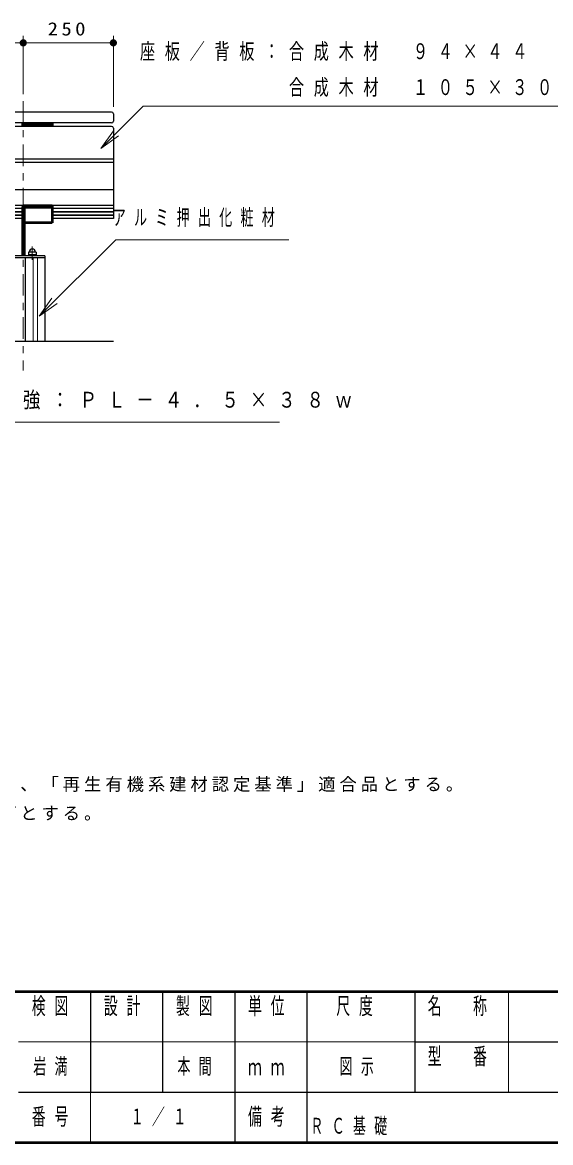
# Model space of a CAD drawing. Units: millimetres on the paper, scale 1:20. Extents: x -365 to 5, y 0 to 257.
# Drawn here: x -236.9 to -163.7, y 0 to 155.6 of the extents above; entities that cross this region are included whole.
import ezdxf

# ---------------------------------------------------------------- set-up
doc = ezdxf.new("R2010")
doc.units = ezdxf.units.MM
doc.linetypes.add('USER2', pattern=[6, 3, -1, 1, -1])
doc.layers.add('1_20', color=7, linetype='Continuous', lineweight=25)
doc.layers.add('NAKAMURA図枠', color=7, linetype='Continuous', lineweight=13)
doc.layers.add('99', color=7, linetype='Continuous')
doc.layers.add('CLASS1', color=7, linetype='Continuous')
doc.styles.add('ＭＳ ゴシック', font='')
doc.styles.get('ＭＳ ゴシック').set_extended_font_data('MS Gothic')

# ---------------------------------------------------------------- blocks, each defined once
blk = doc.blocks.new('filled_dot')
at = {"color": 0, "linetype": 'Continuous', "lineweight": -2, "const_width": 1.25}
blk.add_lwpolyline([(-0.625, 0, 1), (0.625, 0, 1)], format="xyb", close=True, dxfattribs=at)

msp = doc.modelspace()

# ---------------------------------------------------------------- linework, layer by layer
at = {"layer": '1_20', "lineweight": 13}
for p, q in [((-301.836, 152.771), (-236.836, 152.771)), ((-236.836, 145.654), (-236.836, 153.771)), ((-236.836, 152.771), (-224.336, 152.771)), ((-224.336, 143.903), (-224.336, 153.771)), ((-226.074, 138.091), (-224.306, 140.566)), ((-226.074, 138.091), (-223.952, 140.212)), ((-223.599, 139.858), (-226.074, 138.091)), ((-235.451, 122.903), (-235.451, 111.353)), ((-234.836, 122.903), (-234.836, 111.353)), ((-234.617, 114.814), (-232.849, 117.289)), ((-234.617, 114.814), (-232.495, 116.935)), ((-232.142, 116.582), (-234.617, 114.814))]:
    msp.add_line(p, q, dxfattribs=at)
at = {"layer": '1_20', "linetype": 'USER2', "lineweight": 13}
for p, q in [((-236.836, 144.654), (-236.836, 107.278)), ((-235.586, 124.479), (-235.586, 122.64))]:
    msp.add_line(p, q, dxfattribs=at)
at = {"layer": '1_20'}
for p, q in [((-224.586, 143.153), (-269.336, 143.153)), ((-224.586, 141.653), (-269.336, 141.653)), ((-224.336, 142.903), (-224.336, 141.903)), ((-224.586, 141.174), (-269.336, 141.174)), ((-224.336, 140.924), (-224.336, 128.392)), ((-224.336, 136.634), (-269.336, 136.634)), ((-224.336, 136.151), (-269.336, 136.151)), ((-224.336, 132.353), (-269.336, 132.353)), ((-224.336, 130.161), (-269.336, 130.161)), ((-236.949, 129.752), (-268.386, 129.752)), ((-236.949, 129.299), (-268.386, 129.299)), ((-236.949, 129.255), (-268.386, 129.255)), ((-224.336, 129.752), (-232.836, 129.752)), ((-224.336, 129.299), (-232.836, 129.299)), ((-224.336, 129.255), (-232.836, 129.255)), ((-236.949, 128.845), (-268.386, 128.845)), ((-236.949, 128.802), (-268.386, 128.802)), ((-236.949, 128.392), (-268.386, 128.392)), ((-224.336, 128.845), (-232.836, 128.845)), ((-224.336, 128.802), (-232.836, 128.802)), ((-224.336, 128.392), (-232.836, 128.392)), ((-233.836, 123.203), (-239.836, 123.203)), ((-236.111, 123.703), (-236.111, 123.203)), ((-235.061, 123.703), (-236.111, 123.703)), ((-235.061, 123.303), (-236.111, 123.303)), ((-235.061, 123.703), (-235.061, 123.203)), ((-233.836, 123.203), (-233.836, 111.353)), ((-233.836, 122.903), (-239.836, 122.903)), ((-236.586, 122.903), (-236.586, 111.353)), ((-298.836, 111.353), (-224.336, 111.353))]:
    msp.add_line(p, q, dxfattribs=at)
at = {"layer": '1_20', "color": 140, "lineweight": 50}
for p, q in [((-236.949, 141.653), (-236.949, 141.174)), ((-232.836, 141.653), (-232.836, 141.174)), ((-232.836, 141.428), (-236.949, 141.428)), ((-236.949, 129.893), (-236.949, 123.203)), ((-232.836, 130.118), (-236.724, 130.118)), ((-232.836, 129.894), (-236.724, 129.894)), ((-236.724, 129.894), (-236.724, 123.203)), ((-232.836, 130.118), (-232.836, 127.781)), ((-232.836, 127.781), (-236.724, 127.781))]:
    msp.add_line(p, q, dxfattribs=at)
at = {"layer": '1_20', "lineweight": 13}
for points in [[(-226.074, 138.091), (-220.186, 143.978), (-154.173, 143.978)], [(-268.851, 128.625), (-240.289, 100.063), (-201.275, 100.063)], [(-234.617, 114.814), (-224.01, 125.421), (-199.99, 125.421)]]:
    msp.add_lwpolyline(points, dxfattribs=at)
at = {"layer": '1_20'}
for centre, radius, start, end in [((-224.586, 142.903), 0.25, 360, 90), ((-224.586, 141.903), 0.25, 270, 0), ((-224.586, 140.924), 0.25, 360, 90), ((-235.586, 123.703), 0.425, 360, 180)]:
    msp.add_arc(centre, radius, start, end, dxfattribs=at)
at = {"layer": '1_20', "color": 140, "lineweight": 50}
msp.add_arc((-236.724, 129.893), 0.225, 90, 180, dxfattribs=at)
at = {"layer": 'NAKAMURA図枠', "lineweight": 50}
for p, q in [((-365, 21), (0, 21)), ((-365, 0), (0, 0))]:
    msp.add_line(p, q, dxfattribs=at)
at = {"layer": 'NAKAMURA図枠', "color": 211, "lineweight": 25}
for p, q in [((-227.5, 21), (-227.5, 7)), ((-217.5, 21), (-217.5, 7)), ((-207.5, 21), (-207.5, 0)), ((-197.5, 21), (-197.5, 7)), ((-182.5, 21), (-182.5, 7)), ((-182.5, 14), (-70, 14)), ((-237.5, 7), (0, 7))]:
    msp.add_line(p, q, dxfattribs=at)
at = {"layer": 'NAKAMURA図枠'}
for p, q in [((-169.5, 21), (-169.5, 7)), ((-237.5, 14), (-182.5, 14)), ((-227.5, 7), (-227.5, 0))]:
    msp.add_line(p, q, dxfattribs=at)
at = {"layer": 'NAKAMURA図枠', "lineweight": 25}
msp.add_line((-197.5, 7), (-197.5, 0), dxfattribs=at)

# ---------------------------------------------------------------- block references
at = {"layer": '1_20', "lineweight": 13, "xscale": 0.4, "yscale": 0.4, "rotation": 180}
for p in [(-236.836, 152.771), (-224.336, 152.771)]:
    msp.add_blockref('filled_dot', p, dxfattribs=at)

# ---------------------------------------------------------------- texts
at = {"layer": '1_20', "style": 'ＭＳ ゴシック'}
for s, insert, char_height, attachment_point in [('\\T1.33;\\W1.15;250', (-230.586, 153.771), 1.833, 8), ('\\T1.64;\\W0.7;座板／背板：合成木材\u3000９４×４４', (-220.638, 151.478), 2.199, 4), ('\\T1.64;\\W0.7;\u3000\u3000\u3000\u3000\u3000\u3000合成木材\u3000１０５×３０（上端部）', (-220.638, 146.478), 2.199, 4), ('\\T1.64;\\W0.6;アルミ押出化粧材', (-224.406, 128.421), 2.199, 4), ('\\T1.64;\\W0.8;補強：ＰＬ－４．５×３８ｗ', (-240.805, 103.063), 2.199, 4)]:
    msp.add_mtext(s, dxfattribs=dict(at, insert=insert, char_height=char_height, attachment_point=attachment_point))
at = {"layer": '99', "char_height": 2.199, "style": 'ＭＳ ゴシック'}
for s, insert, attachment_point in [('\\T1.64;\\W0.6;岩満', (-232.5, 10.5), 5), ('\\T1.64;\\W0.6;本間', (-212.5, 10.5), 5), ('\\T1.64;\\W0.6;図示', (-190, 10.5), 5), ('\\T1.64;\\W0.6;１／１', (-217.5, 3.5), 5), ('\\T1.64;\\W0.6;ＲＣ基礎', (-197, 1), 7)]:
    msp.add_mtext(s, dxfattribs=dict(at, insert=insert, attachment_point=attachment_point))
at = {"layer": 'CLASS1', "char_height": 1.76, "attachment_point": 7, "style": 'ＭＳ ゴシック'}
for s, insert in [('\\T1.23;合成木材は、木粉入り再生プラスチック（ポリプロピレン系，色：サンディーブラウン）とし、「再生有機系建材認定基準」適合品とする。', (-361.274, 48.651)), ('\\T1.23;座フレームは、電気亜鉛メッキ処理の上、ポリエステル樹脂粉体塗装（ダークグレー）仕上げとする。', (-361.274, 44.651))]:
    msp.add_mtext(s, dxfattribs=dict(at, insert=insert))
at = {"layer": 'NAKAMURA図枠', "color": 4, "char_height": 2.346, "style": 'ＭＳ ゴシック'}
for s, insert, attachment_point in [('\\T1.64;\\W0.6;検図', (-232.5, 20.167), 2), ('\\T1.64;\\W0.6;設計', (-222.5, 20.167), 2), ('\\T1.64;\\W0.6;製図', (-212.5, 20.167), 2), ('\\T1.64;\\W0.6;単位', (-202.5, 20.167), 2), ('\\T1.64;\\W0.6;尺度', (-190.25, 20.167), 2), ('\\T1.64;\\W0.6;名\u3000称', (-176, 20.167), 2), ('\\T1.64;\\W0.6;型\u3000番', (-176, 13.167), 2), ('\\T1.64;\\W0.6;ｍｍ', (-202.5, 10.5), 5), ('\\T1.64;\\W0.6;番号', (-232.5, 3.5), 5), ('\\T1.64;\\W0.6;備考', (-202.5, 3.5), 5)]:
    msp.add_mtext(s, dxfattribs=dict(at, insert=insert, attachment_point=attachment_point))

doc.saveas('drawing.dxf')
